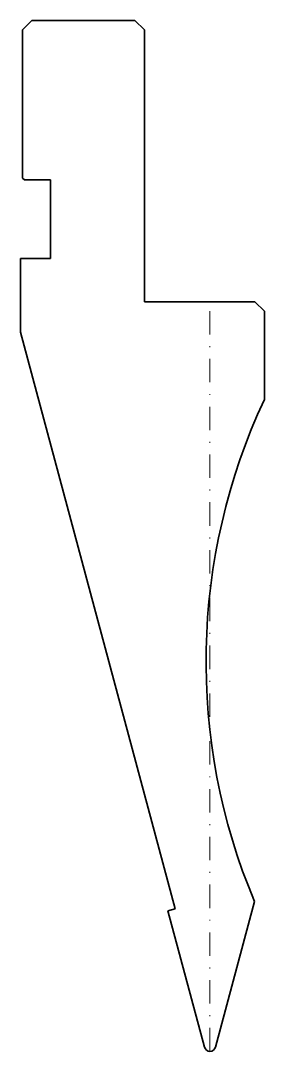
# Model space of a CAD drawing. Header units: millimetres. Extents: x -20 to 6, y 0 to 110.
import ezdxf

# ---------------------------------------------------------------- set-up
doc = ezdxf.new("R2010")
doc.units = ezdxf.units.MM
doc.header["$LTSCALE"] = 5
doc.linetypes.add('AUSGEZOGEN', pattern=[0])
doc.linetypes.add('DASHDOT', pattern=[1, 0.5, -0.25, 0, -0.25])
doc.layers.add('2', color=7, linetype='Continuous')

msp = doc.modelspace()

# ---------------------------------------------------------------- linework, layer by layer
at = {"layer": '2', "color": 7, "linetype": 'AUSGEZOGEN', "lineweight": 35}
for p, q in [((-20, 109), (-19, 110)), ((-20, 93.2), (-20, 109)), ((-19, 110), (-8, 110)), ((-8, 110), (-7, 109)), ((-7, 109), (-7, 80)), ((-19.8, 93), (-20, 93.2)), ((-17, 93), (-19.8, 93)), ((-17, 84.6), (-17, 93)), ((-20.2, 76.76), (-20.2, 84.6)), ((-20.2, 84.6), (-17, 84.6)), ((-7, 80), (4.8, 80)), ((4.8, 80), (5.8, 79)), ((5.8, 79), (5.8, 69.58)), ((-3.71, 15.21), (-20.2, 76.76)), ((4.75, 16), (0.58, 0.44)), ((-4.48, 15), (-3.71, 15.21)), ((-0.58, 0.44), (-4.48, 15))]:
    msp.add_line(p, q, dxfattribs=at)
at = {"layer": '2', "color": 7, "linetype": 'DASHDOT', "lineweight": 18}
msp.add_line((0, 0), (0, 80), dxfattribs=at)
at = {"layer": '2', "color": 7, "linetype": 'AUSGEZOGEN', "lineweight": 35}
for centre, radius, start, end in [((65.58, 41.6), 66, 154.9227, 202.8267), ((0, 0.6), 0.6, 195, 345)]:
    msp.add_arc(centre, radius, start, end, dxfattribs=at)

doc.saveas('drawing.dxf')
